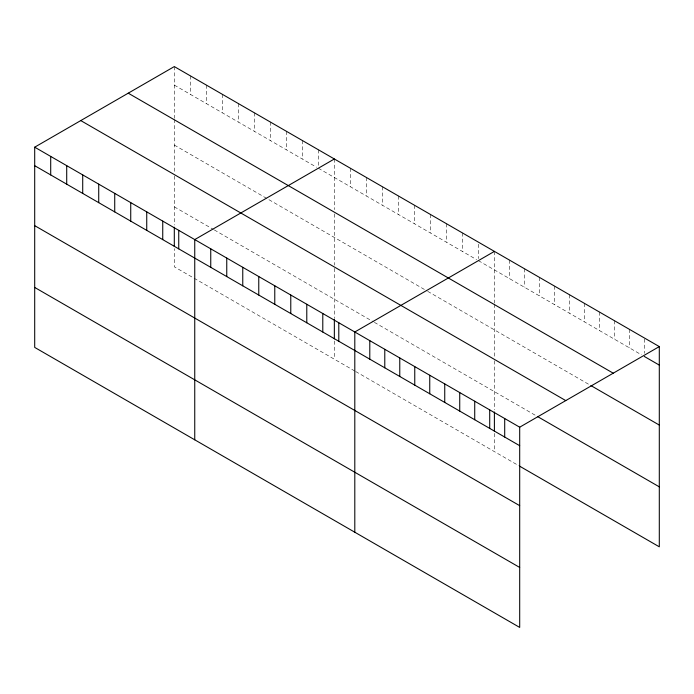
<?xml version="1.0" encoding="UTF-8"?>
<svg xmlns="http://www.w3.org/2000/svg" width="694" height="694" viewBox="0 0 694 694"><rect width="100%" height="100%" fill="white"/><g stroke="black" fill="none" stroke-linecap="round" stroke-linejoin="round"><path stroke-width="0.52" stroke-dasharray="3.47 2.6" d="M174.307 85.093L316.568 167.228M318.346 168.252L476.622 259.634M478.4 260.658L641.499 354.825M174.307 145.055L426.827 290.847M427.712 291.359L589.969 385.04M174.307 206.838L213.422 229.428M214.316 229.94L373.476 321.834M374.361 322.346L536.566 415.992M354.799 371.021L174.307 266.808L174.307 248.599M355.692 371.533L518.765 465.674M644.31 338.967L644.31 353.359M629.319 329.286L629.319 347.789M614.329 320.628L614.329 339.14M599.338 311.97L599.338 330.483M584.348 303.321L584.348 321.825M569.358 294.664L569.358 313.176M554.367 286.006L554.367 304.519M539.377 277.357L539.377 295.861M524.386 268.699L524.386 287.203M509.396 260.042L509.396 278.554M494.397 251.393L494.397 303.096M494.397 304.163L494.397 357.557M494.397 360.759L494.397 409.85M494.397 433.412L494.397 451.612M478.4 244.21L478.4 258.602M462.395 232.906L462.395 251.419M446.389 223.668L446.389 242.18M430.384 214.429L430.384 232.932M414.379 205.19L414.379 223.694M398.373 195.951L398.373 214.455M382.368 186.712L382.368 205.216M366.363 177.464L366.363 195.977M350.357 168.226L350.357 186.738M334.352 158.987L334.352 209.623M334.352 213.899L334.352 265.16M334.352 268.352L334.352 318.52M334.352 341.006L334.352 359.214M318.346 149.748L318.346 166.196M302.341 140.509L302.341 159.013M286.336 131.27L286.336 149.774M270.33 122.023L270.33 140.535M254.325 112.784L254.325 131.296M238.32 103.545L238.32 122.049M222.314 94.306L222.314 112.81M206.318 85.067L206.318 103.571M190.312 75.828L190.312 94.332M174.307 66.581L174.307 118.284M174.307 119.359L174.307 172.754M174.307 175.946L174.307 225.047"/><path stroke-width="1.04" d="M34.7 147.18L519.693 427.192L519.693 627.419L34.7 347.408L34.7 147.18L174.307 66.581L659.3 346.592L659.3 546.82L519.702 466.221M334.352 158.987L194.745 239.586L194.745 439.814M494.397 251.393L354.799 331.992L354.799 532.211M519.693 427.192L659.3 346.592M644.31 356.447L659.3 365.105M128.234 93.178L613.227 373.19M590.906 385.578L659.3 425.066M80.773 120.583L565.766 400.594M537.503 416.53L659.3 486.85M34.7 165.692L519.693 445.704M34.7 225.654L519.693 505.666M34.7 287.437L519.693 567.449M504.703 418.534L504.703 437.047M494.397 411.993L494.397 431.269M489.712 409.885L489.712 428.389M474.722 401.227L474.722 419.74M459.732 392.57L459.732 411.082M444.741 383.921L444.741 402.425M429.751 375.263L429.751 393.776M414.76 366.606L414.76 385.118M399.77 357.957L399.77 376.46M384.78 349.299L384.78 367.803M369.789 340.641L369.789 359.154M338.793 322.753L338.793 341.257M334.352 319.587L334.352 338.863M322.788 313.506L322.788 332.018M306.783 304.267L306.783 322.779M290.777 295.028L290.777 313.532M274.772 285.789L274.772 304.293M258.767 276.55L258.767 295.054M242.761 267.311L242.761 285.815M226.756 258.064L226.756 276.576M210.75 248.825L210.75 267.337M178.74 230.347L178.74 248.851M174.307 227.19L174.307 246.465M162.743 221.108L162.743 239.612M146.738 211.87L146.738 230.373M130.732 202.622L130.732 221.134M114.727 193.383L114.727 211.896M98.722 184.144L98.722 202.648M82.716 174.905L82.716 193.409M66.711 165.666L66.711 184.17M50.705 156.428L50.705 174.931"/></g></svg>
